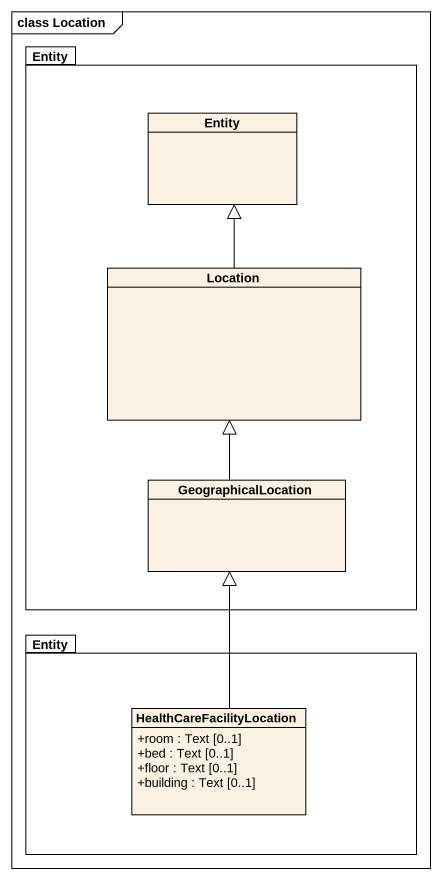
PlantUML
@startuml
mainframe class Location
hide circle
hide empty members
skinparam classAttributeIconSize 0
package "Entity" as Entity_ {
  class "Entity" as Entity__2
  class Location
  class GeographicalLocation
}
package "Entity" as Entity__3 {
  class HealthCareFacilityLocation {
    +room : Text [0..1]
    +bed : Text [0..1]
    +floor : Text [0..1]
    +building : Text [0..1]
  }
}
Location -up-|> Entity__2
GeographicalLocation -up-|> Location
HealthCareFacilityLocation -up-|> GeographicalLocation
@enduml
